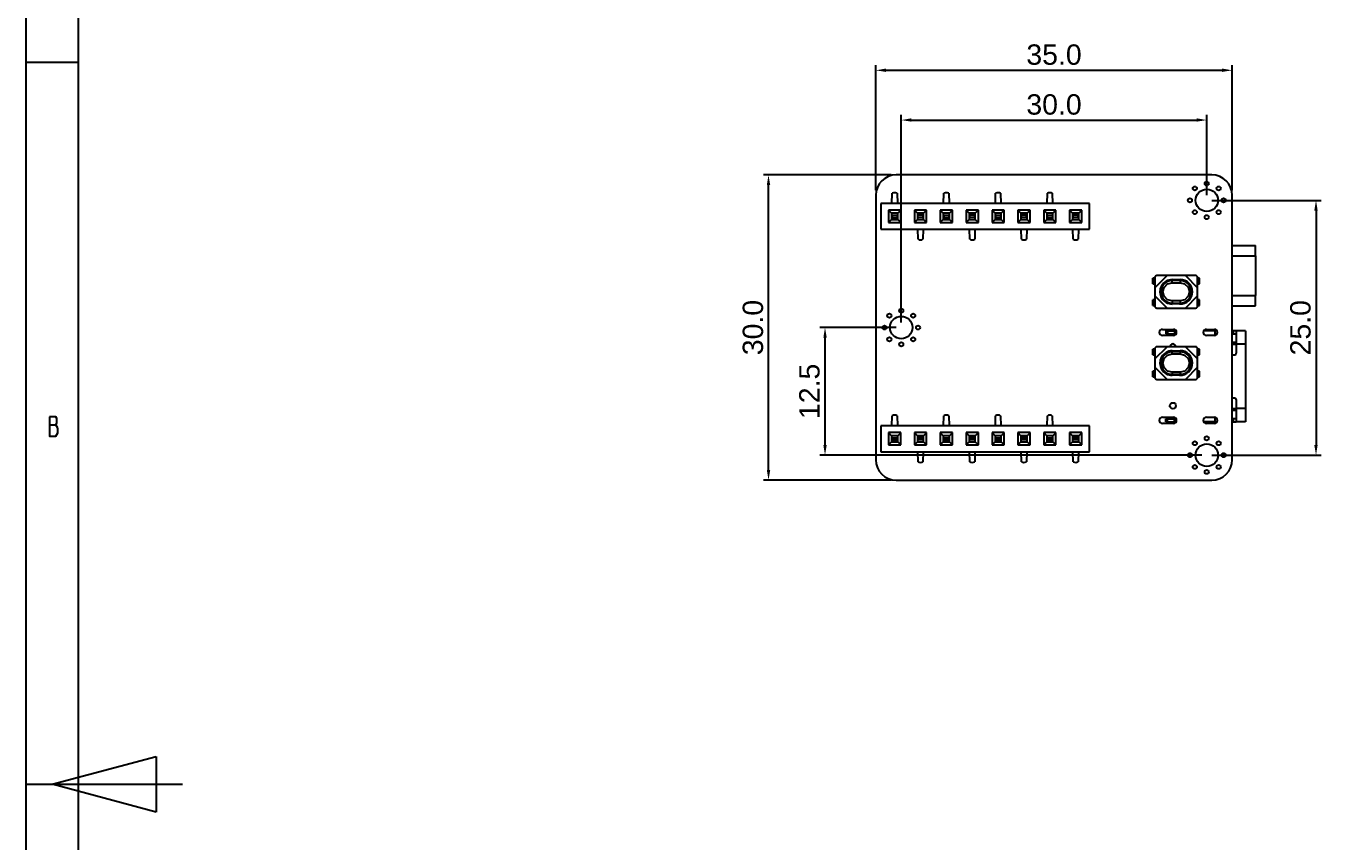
# Model space of a CAD drawing. Header units: millimetres. Extents: x -41 to 379, y -37 to 257.
# Drawn here: x -41.1 to 86, y 104.2 to 184.4 of the extents above; entities that cross this region are included whole.
import ezdxf
from ezdxf.lldxf.tags import DXFTag

# ---------------------------------------------------------------- set-up
doc = ezdxf.new("R2010")
doc.units = ezdxf.units.MM
doc.layers.add('1', color=7, linetype='Continuous')
doc.layers.add('EFEXPLORER-ENCLOSURE-DXF_FORMAT', color=7, linetype='Continuous')
doc.styles.get("Standard").update_dxf_attribs({"font": 'arial.ttf'})
tags = doc.linetypes.add('DASHED', pattern=[25.72, 12.86, -12.86]).pattern_tags.tags
tags[6:7] = [DXFTag(74, 4), DXFTag(75, 0), DXFTag(340, '0'), DXFTag(46, 0.0), DXFTag(50, 0.0), DXFTag(44, 0.0), DXFTag(45, 0.0)]
tags[4:5] = [DXFTag(74, 4), DXFTag(75, 0), DXFTag(340, '0'), DXFTag(46, 0.0), DXFTag(50, 0.0), DXFTag(44, 0.0), DXFTag(45, 0.0)]
doc.dimstyles.get("Standard").update_dxf_attribs({"dimtxt": 2, "dimasz": 1, "dimexe": 0.5, "dimexo": 0.5, "dimgap": 0.5, "dimtad": 1, "dimdec": 1, "dimzin": 0, "dimdsep": 46, "dimtxsty": 'Standard', "dimcen": 0.09, "dimclrd": 1, "dimclre": 3, "dimclrt": 6, "dimadec": 0, "dimazin": 0, "dimtfac": 1, "dimtdec": 1, "dimtofl": 0, "dimtmove": 0, "dimatfit": 3, "dimfxl": 1, "dimtolj": 1, "dimtzin": 0, "dimarcsym": 0})

# ---------------------------------------------------------------- blocks, each defined once
blk = doc.blocks.new('*D24')
at = {"color": 3, "lineweight": -2}
for p, q in [((42.32, 168.29), (42.32, 180.57)), ((77.32, 168.29), (77.32, 180.57))]:
    blk.add_line(p, q, dxfattribs=at)
at = {"color": 1, "lineweight": -2}
blk.add_line((43.32, 180.07), (76.32, 180.07), dxfattribs=at)
at = {"color": 1, "lineweight": 18}
for points in [[(43.32, 180.24), (43.32, 179.91), (42.32, 180.07)], [(76.32, 180.24), (76.32, 179.91), (77.32, 180.07)]]:
    blk.add_solid(points, dxfattribs=at)
at = {"layer": 'Defpoints', "color": 0, "lineweight": 18}
for p in [(77.32, 180.07), (42.32, 167.79), (77.32, 167.79)]:
    blk.add_point(p, dxfattribs=at)
at = {"color": 6, "lineweight": 18, "insert": (59.82, 181.6), "char_height": 2, "attachment_point": 5}
blk.add_mtext('\\A1;35.0', dxfattribs=at)
blk = doc.blocks.new('*D25')
at = {"color": 3, "lineweight": -2}
for p, q in [((43.82, 169.79), (31.28, 169.79)), ((43.82, 139.79), (31.28, 139.79))]:
    blk.add_line(p, q, dxfattribs=at)
at = {"color": 1, "lineweight": -2}
blk.add_line((31.78, 140.79), (31.78, 168.79), dxfattribs=at)
at = {"color": 1, "lineweight": 18}
for points in [[(31.62, 168.79), (31.95, 168.79), (31.78, 169.79)], [(31.62, 140.79), (31.95, 140.79), (31.78, 139.79)]]:
    blk.add_solid(points, dxfattribs=at)
at = {"layer": 'Defpoints', "color": 0, "lineweight": 18}
for p in [(31.78, 169.79), (44.32, 169.79), (44.32, 139.79)]:
    blk.add_point(p, dxfattribs=at)
at = {"color": 6, "lineweight": 18, "insert": (30.26, 154.79), "char_height": 2, "attachment_point": 5, "rotation": 90}
blk.add_mtext('\\A1;30.0', dxfattribs=at)
blk = doc.blocks.new('*D26')
at = {"color": 3, "lineweight": -2}
for p, q in [((75.32, 167.29), (86.05, 167.29)), ((75.32, 142.25), (86.05, 142.25))]:
    blk.add_line(p, q, dxfattribs=at)
at = {"color": 1, "lineweight": -2}
blk.add_line((85.55, 166.29), (85.55, 143.25), dxfattribs=at)
at = {"color": 1, "lineweight": 18}
for points in [[(85.38, 166.29), (85.71, 166.29), (85.55, 167.29)], [(85.38, 143.25), (85.71, 143.25), (85.55, 142.25)]]:
    blk.add_solid(points, dxfattribs=at)
at = {"layer": 'Defpoints', "color": 0, "lineweight": 18}
for p in [(74.82, 167.29), (74.82, 142.25), (85.55, 142.25)]:
    blk.add_point(p, dxfattribs=at)
at = {"color": 6, "lineweight": 18, "insert": (84.03, 154.77), "char_height": 2, "attachment_point": 5, "rotation": 90}
blk.add_mtext('\\A1;25.0', dxfattribs=at)
blk = doc.blocks.new('*D27')
at = {"color": 3, "lineweight": -2}
for p, q in [((44.32, 154.79), (36.83, 154.79)), ((74.32, 142.25), (36.83, 142.25))]:
    blk.add_line(p, q, dxfattribs=at)
at = {"color": 1, "lineweight": -2}
blk.add_line((37.33, 153.79), (37.33, 143.25), dxfattribs=at)
at = {"color": 1, "lineweight": 18}
for points in [[(37.17, 153.79), (37.5, 153.79), (37.33, 154.79)], [(37.17, 143.25), (37.5, 143.25), (37.33, 142.25)]]:
    blk.add_solid(points, dxfattribs=at)
at = {"layer": 'Defpoints', "color": 0, "lineweight": 18}
for p in [(44.82, 154.79), (37.33, 142.25), (74.82, 142.25)]:
    blk.add_point(p, dxfattribs=at)
at = {"color": 6, "lineweight": 18, "insert": (35.81, 148.52), "char_height": 2, "attachment_point": 5, "rotation": 90}
blk.add_mtext('\\A1;12.5', dxfattribs=at)
blk = doc.blocks.new('*D28')
at = {"color": 3, "lineweight": -2}
for p, q in [((44.82, 155.29), (44.82, 175.68)), ((74.82, 167.79), (74.82, 175.68))]:
    blk.add_line(p, q, dxfattribs=at)
at = {"color": 1, "lineweight": -2}
blk.add_line((45.82, 175.18), (73.82, 175.18), dxfattribs=at)
at = {"color": 1, "lineweight": 18}
for points in [[(45.82, 175.35), (45.82, 175.02), (44.82, 175.18)], [(73.82, 175.35), (73.82, 175.02), (74.82, 175.18)]]:
    blk.add_solid(points, dxfattribs=at)
at = {"layer": 'Defpoints', "color": 0, "lineweight": 18}
for p in [(74.82, 175.18), (74.82, 167.29), (44.82, 154.79)]:
    blk.add_point(p, dxfattribs=at)
at = {"color": 6, "lineweight": 18, "insert": (59.82, 176.7), "char_height": 2, "attachment_point": 5}
blk.add_mtext('\\A1;30.0', dxfattribs=at)

msp = doc.modelspace()

# ---------------------------------------------------------------- linework, layer by layer
at = {"layer": '1'}
for p, q in [((75.32, 169.79), (44.32, 169.79)), ((43.9, 166.99), (43.93, 167.98)), ((44.41, 167.98), (44.44, 166.99)), ((48.98, 166.99), (49.01, 167.98)), ((49.49, 167.98), (49.52, 166.99)), ((54.06, 166.99), (54.09, 167.98)), ((54.57, 167.98), (54.6, 166.99)), ((59.14, 166.99), (59.17, 167.98)), ((59.65, 167.98), (59.68, 166.99)), ((42.32, 167.79), (42.32, 141.79)), ((42.8, 166.99), (42.8, 164.45)), ((63.32, 166.99), (42.8, 166.99)), ((63.32, 164.45), (63.32, 166.99)), ((77.32, 141.79), (77.32, 167.79)), ((43.57, 166.32), (43.87, 166.02)), ((44.77, 166.32), (43.57, 166.32)), ((43.57, 166.32), (43.57, 165.12)), ((43.57, 165.12), (43.87, 165.42)), ((44.47, 166.02), (43.87, 166.02)), ((43.87, 166.02), (43.87, 165.42)), ((44.47, 166.02), (43.87, 166.02)), ((43.87, 166.02), (43.87, 165.42)), ((43.87, 165.82), (43.92, 165.82)), ((43.87, 165.62), (43.92, 165.62)), ((43.87, 165.42), (44.47, 165.42)), ((43.87, 165.42), (44.47, 165.42)), ((43.92, 165.82), (44.42, 165.82)), ((43.92, 165.82), (43.92, 165.62)), ((43.92, 165.62), (44.42, 165.62)), ((44.42, 165.82), (44.47, 165.82)), ((44.42, 165.82), (44.42, 165.62)), ((44.42, 165.62), (44.47, 165.62)), ((44.77, 166.32), (44.47, 166.02)), ((44.47, 165.42), (44.47, 166.02)), ((44.47, 165.42), (44.47, 166.02)), ((44.77, 165.12), (44.47, 165.42)), ((44.77, 165.12), (44.77, 166.32)), ((46.11, 166.32), (46.41, 166.02)), ((46.11, 166.32), (46.11, 165.12)), ((47.31, 166.32), (46.11, 166.32)), ((46.11, 165.12), (46.41, 165.42)), ((47.01, 166.02), (46.41, 166.02)), ((46.41, 166.02), (46.41, 165.42)), ((47.01, 166.02), (46.41, 166.02)), ((46.41, 166.02), (46.41, 165.42)), ((46.46, 165.82), (46.41, 165.82)), ((46.46, 165.62), (46.41, 165.62)), ((46.41, 165.42), (47.01, 165.42)), ((46.41, 165.42), (47.01, 165.42)), ((46.96, 165.82), (46.46, 165.82)), ((46.46, 165.62), (46.46, 165.82)), ((46.96, 165.62), (46.46, 165.62)), ((47.01, 165.82), (46.96, 165.82)), ((46.96, 165.62), (46.96, 165.82)), ((47.01, 165.62), (46.96, 165.62)), ((47.31, 166.32), (47.01, 166.02)), ((47.01, 165.42), (47.01, 166.02)), ((47.01, 165.42), (47.01, 166.02)), ((47.31, 165.12), (47.01, 165.42)), ((47.31, 165.12), (47.31, 166.32)), ((48.65, 166.32), (48.95, 166.02)), ((48.65, 166.32), (48.65, 165.12)), ((49.85, 166.32), (48.65, 166.32)), ((48.65, 165.12), (48.95, 165.42)), ((48.95, 166.02), (48.95, 165.42)), ((49.55, 166.02), (48.95, 166.02)), ((49.55, 166.02), (48.95, 166.02)), ((48.95, 166.02), (48.95, 165.42)), ((48.95, 165.82), (49, 165.82)), ((48.95, 165.62), (49, 165.62)), ((48.95, 165.42), (49.55, 165.42)), ((48.95, 165.42), (49.55, 165.42)), ((49, 165.82), (49.5, 165.82)), ((49, 165.82), (49, 165.62)), ((49, 165.62), (49.5, 165.62)), ((49.5, 165.82), (49.55, 165.82)), ((49.5, 165.82), (49.5, 165.62)), ((49.5, 165.62), (49.55, 165.62)), ((49.85, 166.32), (49.55, 166.02)), ((49.55, 165.42), (49.55, 166.02)), ((49.55, 165.42), (49.55, 166.02)), ((49.85, 165.12), (49.55, 165.42)), ((49.85, 165.12), (49.85, 166.32)), ((51.19, 166.32), (51.49, 166.02)), ((51.19, 166.32), (51.19, 165.12)), ((52.39, 166.32), (51.19, 166.32)), ((51.19, 165.12), (51.49, 165.42)), ((52.09, 166.02), (51.49, 166.02)), ((51.49, 166.02), (51.49, 165.42)), ((51.49, 166.02), (51.49, 165.42)), ((52.09, 166.02), (51.49, 166.02)), ((51.54, 165.82), (51.49, 165.82)), ((51.54, 165.62), (51.49, 165.62)), ((51.49, 165.42), (52.09, 165.42)), ((51.49, 165.42), (52.09, 165.42)), ((52.04, 165.82), (51.54, 165.82)), ((51.54, 165.62), (51.54, 165.82)), ((52.04, 165.62), (51.54, 165.62)), ((52.09, 165.82), (52.04, 165.82)), ((52.04, 165.62), (52.04, 165.82)), ((52.09, 165.62), (52.04, 165.62)), ((52.39, 166.32), (52.09, 166.02)), ((52.09, 165.42), (52.09, 166.02)), ((52.09, 165.42), (52.09, 166.02)), ((52.39, 165.12), (52.09, 165.42)), ((52.39, 165.12), (52.39, 166.32)), ((53.73, 166.32), (54.03, 166.02)), ((53.73, 166.32), (53.73, 165.12)), ((54.93, 166.32), (53.73, 166.32)), ((53.73, 165.12), (54.03, 165.42)), ((54.63, 166.02), (54.03, 166.02)), ((54.03, 166.02), (54.03, 165.42)), ((54.03, 166.02), (54.03, 165.42)), ((54.63, 166.02), (54.03, 166.02)), ((54.03, 165.82), (54.08, 165.82)), ((54.03, 165.62), (54.08, 165.62)), ((54.03, 165.42), (54.63, 165.42)), ((54.03, 165.42), (54.63, 165.42)), ((54.08, 165.82), (54.58, 165.82)), ((54.08, 165.82), (54.08, 165.62)), ((54.08, 165.62), (54.58, 165.62)), ((54.58, 165.82), (54.63, 165.82)), ((54.58, 165.82), (54.58, 165.62)), ((54.58, 165.62), (54.63, 165.62)), ((54.93, 166.32), (54.63, 166.02)), ((54.63, 165.42), (54.63, 166.02)), ((54.63, 165.42), (54.63, 166.02)), ((54.93, 165.12), (54.63, 165.42)), ((54.93, 165.12), (54.93, 166.32)), ((56.27, 166.32), (56.57, 166.02)), ((57.47, 166.32), (56.27, 166.32)), ((56.27, 166.32), (56.27, 165.12)), ((56.27, 165.12), (56.57, 165.42)), ((56.57, 166.02), (56.57, 165.42)), ((57.17, 166.02), (56.57, 166.02)), ((57.17, 166.02), (56.57, 166.02)), ((56.57, 166.02), (56.57, 165.42)), ((56.62, 165.82), (56.57, 165.82)), ((56.62, 165.62), (56.57, 165.62)), ((56.57, 165.42), (57.17, 165.42)), ((56.57, 165.42), (57.17, 165.42)), ((57.12, 165.82), (56.62, 165.82)), ((56.62, 165.62), (56.62, 165.82)), ((57.12, 165.62), (56.62, 165.62)), ((57.17, 165.82), (57.12, 165.82)), ((57.12, 165.62), (57.12, 165.82)), ((57.17, 165.62), (57.12, 165.62)), ((57.47, 166.32), (57.17, 166.02)), ((57.17, 165.42), (57.17, 166.02)), ((57.17, 165.42), (57.17, 166.02)), ((57.47, 165.12), (57.17, 165.42)), ((57.47, 165.12), (57.47, 166.32)), ((58.81, 166.32), (59.11, 166.02)), ((60.01, 166.32), (58.81, 166.32)), ((58.81, 166.32), (58.81, 165.12)), ((58.81, 165.12), (59.11, 165.42)), ((59.71, 166.02), (59.11, 166.02)), ((59.11, 166.02), (59.11, 165.42)), ((59.71, 166.02), (59.11, 166.02)), ((59.11, 166.02), (59.11, 165.42)), ((59.11, 165.82), (59.16, 165.82)), ((59.11, 165.62), (59.16, 165.62)), ((59.11, 165.42), (59.71, 165.42)), ((59.11, 165.42), (59.71, 165.42)), ((59.16, 165.82), (59.66, 165.82)), ((59.16, 165.82), (59.16, 165.62)), ((59.16, 165.62), (59.66, 165.62)), ((59.66, 165.82), (59.66, 165.62)), ((59.66, 165.82), (59.71, 165.82)), ((59.66, 165.62), (59.71, 165.62)), ((60.01, 166.32), (59.71, 166.02)), ((59.71, 165.42), (59.71, 166.02)), ((59.71, 165.42), (59.71, 166.02)), ((60.01, 165.12), (59.71, 165.42)), ((60.01, 165.12), (60.01, 166.32)), ((61.35, 166.32), (61.65, 166.02)), ((61.35, 166.32), (61.35, 165.12)), ((62.55, 166.32), (61.35, 166.32)), ((61.35, 165.12), (61.65, 165.42)), ((61.65, 166.02), (61.65, 165.42)), ((62.25, 166.02), (61.65, 166.02)), ((61.65, 166.02), (61.65, 165.42)), ((62.25, 166.02), (61.65, 166.02)), ((61.7, 165.82), (61.65, 165.82)), ((61.7, 165.62), (61.65, 165.62)), ((61.65, 165.42), (62.25, 165.42)), ((61.65, 165.42), (62.25, 165.42)), ((62.2, 165.82), (61.7, 165.82)), ((61.7, 165.62), (61.7, 165.82)), ((62.2, 165.62), (61.7, 165.62)), ((62.25, 165.82), (62.2, 165.82)), ((62.2, 165.62), (62.2, 165.82)), ((62.25, 165.62), (62.2, 165.62)), ((62.55, 166.32), (62.25, 166.02)), ((62.25, 165.42), (62.25, 166.02)), ((62.25, 165.42), (62.25, 166.02)), ((62.55, 165.12), (62.25, 165.42)), ((62.55, 165.12), (62.55, 166.32)), ((42.8, 164.45), (63.32, 164.45)), ((43.57, 165.12), (44.77, 165.12)), ((46.11, 165.12), (47.31, 165.12)), ((46.47, 163.46), (46.44, 164.45)), ((46.98, 164.45), (46.95, 163.46)), ((48.65, 165.12), (49.85, 165.12)), ((51.19, 165.12), (52.39, 165.12)), ((51.55, 163.46), (51.52, 164.45)), ((52.06, 164.45), (52.03, 163.46)), ((53.73, 165.12), (54.93, 165.12)), ((56.27, 165.12), (57.47, 165.12)), ((56.63, 163.46), (56.6, 164.45)), ((57.14, 164.45), (57.11, 163.46)), ((58.81, 165.12), (60.01, 165.12)), ((61.35, 165.12), (62.55, 165.12)), ((61.71, 163.46), (61.68, 164.45)), ((62.22, 164.45), (62.19, 163.46)), ((77.32, 162.84), (79.62, 162.84)), ((79.62, 161.84), (79.62, 162.84)), ((77.32, 161.84), (79.62, 161.84)), ((79.62, 161.84), (79.62, 157.94)), ((69.62, 159.65), (69.52, 159.65)), ((69.52, 159.1), (69.52, 159.65)), ((69.52, 159.1), (69.62, 159.1)), ((69.72, 159.65), (69.62, 159.65)), ((69.62, 159.1), (69.62, 159.65)), ((69.62, 159.1), (69.72, 159.1)), ((69.72, 158.7), (70.92, 159.9)), ((69.72, 159.7), (69.72, 158.7)), ((70.92, 159.9), (69.92, 159.9)), ((72.72, 159.9), (70.92, 159.9)), ((71.42, 159.5), (72.21, 159.51)), ((72.2, 159.4), (71.42, 159.4)), ((71.42, 159.2), (72.2, 159.2)), ((73.72, 159.9), (72.72, 159.9)), ((72.72, 159.9), (73.92, 158.7)), ((73.92, 158.7), (73.92, 159.7)), ((74.02, 159.65), (73.92, 159.65)), ((73.92, 159.1), (74.02, 159.1)), ((74.02, 159.1), (74.02, 159.65)), ((74.12, 159.65), (74.02, 159.65)), ((74.02, 159.1), (74.12, 159.1)), ((74.12, 159.1), (74.12, 159.65)), ((69.72, 158.7), (69.72, 157.9)), ((69.72, 157.9), (69.72, 156.9)), ((70.92, 156.7), (69.72, 157.9)), ((73.92, 157.9), (72.72, 156.7)), ((73.92, 157.9), (73.92, 158.7)), ((73.92, 156.9), (73.92, 157.9)), ((77.32, 157.94), (79.62, 157.94)), ((79.62, 156.94), (79.62, 157.94)), ((69.62, 157.5), (69.52, 157.5)), ((69.52, 156.95), (69.52, 157.5)), ((69.52, 156.95), (69.62, 156.95)), ((69.72, 157.5), (69.62, 157.5)), ((69.62, 156.95), (69.62, 157.5)), ((69.62, 156.95), (69.72, 156.95)), ((69.92, 156.7), (70.92, 156.7)), ((70.92, 156.7), (72.72, 156.7)), ((72.22, 157.4), (71.42, 157.4)), ((71.42, 157.2), (72.22, 157.2)), ((72.16, 157.11), (71.43, 157.1)), ((72.72, 156.7), (73.72, 156.7)), ((74.02, 157.5), (73.92, 157.5)), ((73.92, 156.95), (74.02, 156.95)), ((74.12, 157.5), (74.02, 157.5)), ((74.02, 156.95), (74.02, 157.5)), ((74.02, 156.95), (74.12, 156.95)), ((74.12, 156.95), (74.12, 157.5)), ((77.32, 156.94), (79.62, 156.94)), ((70.46, 154.61), (71.56, 154.61)), ((71.56, 154.01), (70.46, 154.01)), ((70.81, 154.46), (70.81, 154.16)), ((70.96, 154.46), (71.66, 154.46)), ((70.96, 154.46), (70.96, 154.16)), ((70.96, 154.16), (71.66, 154.16)), ((71.01, 154.01), (71.01, 154.16)), ((71.66, 154.46), (71.66, 154.16)), ((71.81, 154.46), (71.81, 154.16)), ((71.81, 154.16), (71.82, 154.16)), ((75.62, 154.46), (74.52, 154.46)), ((74.78, 154.61), (75.58, 154.61)), ((75.58, 154.01), (74.78, 154.01)), ((77.42, 154.46), (77.42, 154.16)), ((78.62, 154.46), (77.72, 154.46)), ((69.62, 152.65), (69.52, 152.65)), ((69.52, 152.1), (69.52, 152.65)), ((69.72, 152.65), (69.62, 152.65)), ((69.62, 152.1), (69.62, 152.65)), ((69.72, 151.7), (70.92, 152.9)), ((69.72, 152.7), (69.72, 151.7)), ((70.92, 152.9), (69.92, 152.9)), ((72.72, 152.9), (70.92, 152.9)), ((71.21, 152.9), (71.21, 152.99)), ((73.72, 152.9), (72.72, 152.9)), ((72.72, 152.9), (73.92, 151.7)), ((73.92, 151.7), (73.92, 152.7)), ((74.02, 152.65), (73.92, 152.65)), ((74.02, 152.1), (74.02, 152.65)), ((74.12, 152.65), (74.02, 152.65)), ((74.12, 152.1), (74.12, 152.65)), ((77.32, 153.34), (77.63, 153.34)), ((77.62, 153.24), (77.32, 153.24)), ((77.62, 153.14), (77.32, 153.14)), ((77.72, 153.12), (77.64, 153.14)), ((77.72, 153.22), (77.66, 153.23)), ((77.68, 153.33), (77.72, 153.32)), ((77.72, 153.16), (77.72, 152.26)), ((78.62, 153.16), (77.72, 153.16)), ((78.62, 153.16), (78.62, 146.82)), ((69.52, 152.1), (69.62, 152.1)), ((69.62, 152.1), (69.72, 152.1)), ((69.72, 151.7), (69.72, 150.9)), ((71.42, 152.5), (72.21, 152.51)), ((72.2, 152.4), (71.42, 152.4)), ((71.42, 152.2), (72.2, 152.2)), ((73.92, 152.1), (74.02, 152.1)), ((73.92, 150.9), (73.92, 151.7)), ((74.02, 152.1), (74.12, 152.1)), ((77.32, 152.11), (77.57, 152.11)), ((69.62, 150.5), (69.52, 150.5)), ((69.52, 149.95), (69.52, 150.5)), ((69.72, 150.5), (69.62, 150.5)), ((69.62, 149.95), (69.62, 150.5)), ((69.72, 150.9), (69.72, 149.9)), ((70.92, 149.7), (69.72, 150.9)), ((72.22, 150.4), (71.42, 150.4)), ((71.42, 150.2), (72.22, 150.2)), ((72.16, 150.11), (71.43, 150.1)), ((73.92, 150.9), (72.72, 149.7)), ((73.92, 149.9), (73.92, 150.9)), ((74.02, 150.5), (73.92, 150.5)), ((74.02, 149.95), (74.02, 150.5)), ((74.12, 150.5), (74.02, 150.5)), ((74.12, 149.95), (74.12, 150.5)), ((69.52, 149.95), (69.62, 149.95)), ((69.62, 149.95), (69.72, 149.95)), ((69.92, 149.7), (70.92, 149.7)), ((70.92, 149.7), (72.72, 149.7)), ((72.72, 149.7), (73.72, 149.7)), ((73.92, 149.95), (74.02, 149.95)), ((74.02, 149.95), (74.12, 149.95)), ((77.32, 147.87), (77.57, 147.87)), ((77.72, 147.72), (77.72, 146.82)), ((71.21, 147), (71.21, 147.09)), ((77.32, 146.85), (77.62, 146.85)), ((77.32, 146.75), (77.62, 146.75)), ((77.63, 146.65), (77.32, 146.65)), ((77.64, 146.85), (77.72, 146.87)), ((77.66, 146.75), (77.72, 146.77)), ((77.72, 146.66), (77.68, 146.65)), ((78.62, 146.82), (77.72, 146.82)), ((42.8, 145.13), (42.8, 142.59)), ((63.32, 145.13), (42.8, 145.13)), ((43.9, 145.13), (43.93, 146.12)), ((44.41, 146.12), (44.44, 145.13)), ((48.98, 145.13), (49.01, 146.12)), ((49.49, 146.12), (49.52, 145.13)), ((54.06, 145.13), (54.09, 146.12)), ((54.57, 146.12), (54.6, 145.13)), ((59.14, 145.13), (59.17, 146.12)), ((59.65, 146.12), (59.68, 145.13)), ((63.32, 142.59), (63.32, 145.13)), ((70.46, 145.97), (71.56, 145.97)), ((71.56, 145.37), (70.46, 145.37)), ((70.81, 145.52), (70.81, 145.82)), ((70.96, 145.82), (71.66, 145.82)), ((70.96, 145.52), (70.96, 145.82)), ((70.96, 145.52), (71.66, 145.52)), ((71.01, 145.82), (71.01, 145.97)), ((71.66, 145.52), (71.66, 145.82)), ((71.81, 145.82), (71.82, 145.82)), ((71.81, 145.52), (71.81, 145.82)), ((75.62, 145.52), (74.52, 145.52)), ((74.78, 145.97), (75.58, 145.97)), ((75.58, 145.37), (74.78, 145.37)), ((77.42, 145.82), (77.42, 145.52)), ((78.62, 145.52), (77.72, 145.52)), ((43.57, 144.46), (43.87, 144.16)), ((44.77, 144.46), (43.57, 144.46)), ((43.57, 144.46), (43.57, 143.26)), ((44.47, 144.16), (43.87, 144.16)), ((43.87, 144.16), (43.87, 143.56)), ((44.47, 144.16), (43.87, 144.16)), ((43.87, 144.16), (43.87, 143.56)), ((43.87, 143.96), (43.92, 143.96)), ((43.87, 143.76), (43.92, 143.76)), ((43.92, 143.96), (44.42, 143.96)), ((43.92, 143.96), (43.92, 143.76)), ((43.92, 143.76), (44.42, 143.76)), ((44.42, 143.96), (44.47, 143.96)), ((44.42, 143.96), (44.42, 143.76)), ((44.42, 143.76), (44.47, 143.76)), ((44.77, 144.46), (44.47, 144.16)), ((44.47, 143.56), (44.47, 144.16)), ((44.47, 143.56), (44.47, 144.16)), ((44.77, 143.26), (44.77, 144.46)), ((46.11, 144.46), (46.41, 144.16)), ((46.11, 144.46), (46.11, 143.26)), ((47.31, 144.46), (46.11, 144.46)), ((47.01, 144.16), (46.41, 144.16)), ((46.41, 144.16), (46.41, 143.56)), ((47.01, 144.16), (46.41, 144.16)), ((46.41, 144.16), (46.41, 143.56)), ((46.46, 143.96), (46.41, 143.96)), ((46.46, 143.76), (46.41, 143.76)), ((46.96, 143.96), (46.46, 143.96)), ((46.46, 143.76), (46.46, 143.96)), ((46.96, 143.76), (46.46, 143.76)), ((47.01, 143.96), (46.96, 143.96)), ((46.96, 143.76), (46.96, 143.96)), ((47.01, 143.76), (46.96, 143.76)), ((47.31, 144.46), (47.01, 144.16)), ((47.01, 143.56), (47.01, 144.16)), ((47.01, 143.56), (47.01, 144.16)), ((47.31, 143.26), (47.31, 144.46)), ((48.65, 144.46), (48.95, 144.16)), ((48.65, 144.46), (48.65, 143.26)), ((49.85, 144.46), (48.65, 144.46)), ((48.95, 144.16), (48.95, 143.56)), ((49.55, 144.16), (48.95, 144.16)), ((48.95, 144.16), (48.95, 143.56)), ((49.55, 144.16), (48.95, 144.16)), ((48.95, 143.96), (49, 143.96)), ((48.95, 143.76), (49, 143.76)), ((49, 143.96), (49.5, 143.96)), ((49, 143.96), (49, 143.76)), ((49, 143.76), (49.5, 143.76)), ((49.5, 143.96), (49.55, 143.96)), ((49.5, 143.96), (49.5, 143.76)), ((49.5, 143.76), (49.55, 143.76)), ((49.85, 144.46), (49.55, 144.16)), ((49.55, 143.56), (49.55, 144.16)), ((49.55, 143.56), (49.55, 144.16)), ((49.85, 143.26), (49.85, 144.46)), ((51.19, 144.46), (51.49, 144.16)), ((51.19, 144.46), (51.19, 143.26)), ((52.39, 144.46), (51.19, 144.46)), ((52.09, 144.16), (51.49, 144.16)), ((51.49, 144.16), (51.49, 143.56)), ((52.09, 144.16), (51.49, 144.16)), ((51.49, 144.16), (51.49, 143.56)), ((51.54, 143.96), (51.49, 143.96)), ((51.54, 143.76), (51.49, 143.76)), ((52.04, 143.96), (51.54, 143.96)), ((51.54, 143.76), (51.54, 143.96)), ((52.04, 143.76), (51.54, 143.76)), ((52.09, 143.96), (52.04, 143.96)), ((52.04, 143.76), (52.04, 143.96)), ((52.09, 143.76), (52.04, 143.76)), ((52.39, 144.46), (52.09, 144.16)), ((52.09, 143.56), (52.09, 144.16)), ((52.09, 143.56), (52.09, 144.16)), ((52.39, 143.26), (52.39, 144.46)), ((53.73, 144.46), (54.03, 144.16)), ((53.73, 144.46), (53.73, 143.26)), ((54.93, 144.46), (53.73, 144.46)), ((54.63, 144.16), (54.03, 144.16)), ((54.03, 144.16), (54.03, 143.56)), ((54.03, 144.16), (54.03, 143.56)), ((54.63, 144.16), (54.03, 144.16)), ((54.03, 143.96), (54.08, 143.96)), ((54.03, 143.76), (54.08, 143.76)), ((54.08, 143.96), (54.58, 143.96)), ((54.08, 143.96), (54.08, 143.76)), ((54.08, 143.76), (54.58, 143.76)), ((54.58, 143.96), (54.63, 143.96)), ((54.58, 143.96), (54.58, 143.76)), ((54.58, 143.76), (54.63, 143.76)), ((54.93, 144.46), (54.63, 144.16)), ((54.63, 143.56), (54.63, 144.16)), ((54.63, 143.56), (54.63, 144.16)), ((54.93, 143.26), (54.93, 144.46)), ((56.27, 144.46), (56.57, 144.16)), ((57.47, 144.46), (56.27, 144.46)), ((56.27, 144.46), (56.27, 143.26)), ((56.57, 144.16), (56.57, 143.56)), ((57.17, 144.16), (56.57, 144.16)), ((57.17, 144.16), (56.57, 144.16)), ((56.57, 144.16), (56.57, 143.56)), ((56.62, 143.96), (56.57, 143.96)), ((56.62, 143.76), (56.57, 143.76)), ((57.12, 143.96), (56.62, 143.96)), ((56.62, 143.76), (56.62, 143.96)), ((57.12, 143.76), (56.62, 143.76)), ((57.17, 143.96), (57.12, 143.96)), ((57.12, 143.76), (57.12, 143.96)), ((57.17, 143.76), (57.12, 143.76)), ((57.47, 144.46), (57.17, 144.16)), ((57.17, 143.56), (57.17, 144.16)), ((57.17, 143.56), (57.17, 144.16)), ((57.47, 143.26), (57.47, 144.46)), ((58.81, 144.46), (59.11, 144.16)), ((60.01, 144.46), (58.81, 144.46)), ((58.81, 144.46), (58.81, 143.26)), ((59.71, 144.16), (59.11, 144.16)), ((59.11, 144.16), (59.11, 143.56)), ((59.71, 144.16), (59.11, 144.16)), ((59.11, 144.16), (59.11, 143.56)), ((59.11, 143.96), (59.16, 143.96)), ((59.11, 143.76), (59.16, 143.76)), ((59.16, 143.96), (59.66, 143.96)), ((59.16, 143.96), (59.16, 143.76)), ((59.16, 143.76), (59.66, 143.76)), ((59.66, 143.96), (59.66, 143.76)), ((59.66, 143.96), (59.71, 143.96)), ((59.66, 143.76), (59.71, 143.76)), ((60.01, 144.46), (59.71, 144.16)), ((59.71, 143.56), (59.71, 144.16)), ((59.71, 143.56), (59.71, 144.16)), ((60.01, 143.26), (60.01, 144.46)), ((61.35, 144.46), (61.65, 144.16)), ((61.35, 144.46), (61.35, 143.26)), ((62.55, 144.46), (61.35, 144.46)), ((61.65, 144.16), (61.65, 143.56)), ((62.25, 144.16), (61.65, 144.16)), ((62.25, 144.16), (61.65, 144.16)), ((61.65, 144.16), (61.65, 143.56)), ((61.7, 143.96), (61.65, 143.96)), ((61.7, 143.76), (61.65, 143.76)), ((62.2, 143.96), (61.7, 143.96)), ((61.7, 143.76), (61.7, 143.96)), ((62.2, 143.76), (61.7, 143.76)), ((62.25, 143.96), (62.2, 143.96)), ((62.2, 143.76), (62.2, 143.96)), ((62.25, 143.76), (62.2, 143.76)), ((62.55, 144.46), (62.25, 144.16)), ((62.25, 143.56), (62.25, 144.16)), ((62.25, 143.56), (62.25, 144.16)), ((62.55, 143.26), (62.55, 144.46)), ((42.8, 142.59), (63.32, 142.59)), ((43.57, 143.26), (43.87, 143.56)), ((43.57, 143.26), (44.77, 143.26)), ((43.87, 143.56), (44.47, 143.56)), ((43.87, 143.56), (44.47, 143.56)), ((44.77, 143.26), (44.47, 143.56)), ((46.11, 143.26), (46.41, 143.56)), ((46.11, 143.26), (47.31, 143.26)), ((46.41, 143.56), (47.01, 143.56)), ((46.41, 143.56), (47.01, 143.56)), ((46.47, 141.6), (46.44, 142.59)), ((46.98, 142.59), (46.95, 141.6)), ((47.31, 143.26), (47.01, 143.56)), ((48.65, 143.26), (48.95, 143.56)), ((48.65, 143.26), (49.85, 143.26)), ((48.95, 143.56), (49.55, 143.56)), ((48.95, 143.56), (49.55, 143.56)), ((49.85, 143.26), (49.55, 143.56)), ((51.19, 143.26), (51.49, 143.56)), ((51.19, 143.26), (52.39, 143.26)), ((51.49, 143.56), (52.09, 143.56)), ((51.49, 143.56), (52.09, 143.56)), ((51.55, 141.6), (51.52, 142.59)), ((52.06, 142.59), (52.03, 141.6)), ((52.39, 143.26), (52.09, 143.56)), ((53.73, 143.26), (54.03, 143.56)), ((53.73, 143.26), (54.93, 143.26)), ((54.03, 143.56), (54.63, 143.56)), ((54.03, 143.56), (54.63, 143.56)), ((54.93, 143.26), (54.63, 143.56)), ((56.27, 143.26), (56.57, 143.56)), ((56.27, 143.26), (57.47, 143.26)), ((56.57, 143.56), (57.17, 143.56)), ((56.57, 143.56), (57.17, 143.56)), ((56.63, 141.6), (56.6, 142.59)), ((57.14, 142.59), (57.11, 141.6)), ((57.47, 143.26), (57.17, 143.56)), ((58.81, 143.26), (59.11, 143.56)), ((58.81, 143.26), (60.01, 143.26)), ((59.11, 143.56), (59.71, 143.56)), ((59.11, 143.56), (59.71, 143.56)), ((60.01, 143.26), (59.71, 143.56)), ((61.35, 143.26), (61.65, 143.56)), ((61.35, 143.26), (62.55, 143.26)), ((61.65, 143.56), (62.25, 143.56)), ((61.65, 143.56), (62.25, 143.56)), ((61.71, 141.6), (61.68, 142.59)), ((62.22, 142.59), (62.19, 141.6)), ((62.55, 143.26), (62.25, 143.56)), ((44.32, 139.79), (75.32, 139.79))]:
    msp.add_line(p, q, dxfattribs=at)
for points in [[(70.52, 158.3), (70.63, 158.74), (70.98, 159.08), (71.42, 159.2)], [(71.42, 159.2), (71.42, 159.34), (71.42, 159.4)], [(72.2, 159.4), (72.2, 159.4), (72.2, 159.39), (72.2, 159.39), (72.2, 159.39), (72.2, 159.39), (72.2, 159.38), (72.2, 159.37), (72.2, 159.36), (72.2, 159.35), (72.2, 159.34), (72.2, 159.32), (72.2, 159.31), (72.2, 159.3), (72.2, 159.29), (72.2, 159.28), (72.2, 159.27), (72.2, 159.26), (72.2, 159.24), (72.2, 159.23), (72.2, 159.22), (72.2, 159.21), (72.2, 159.21), (72.2, 159.2), (72.2, 159.2)], [(72.2, 159.2), (72.65, 159.09), (73, 158.75), (73.12, 158.31), (73.01, 157.86), (72.66, 157.51), (72.22, 157.4)], [(70.52, 158.3), (70.38, 158.3), (70.32, 158.3)], [(71.42, 157.4), (70.98, 157.51), (70.63, 157.86), (70.52, 158.3)], [(71.42, 157.4), (71.42, 157.26), (71.42, 157.2)], [(72.22, 157.4), (72.22, 157.26), (72.22, 157.2)], [(70.81, 154.46), (70.86, 154.46), (70.96, 154.46)], [(70.81, 154.16), (70.86, 154.16), (70.96, 154.16)], [(71.66, 154.46), (71.77, 154.46), (71.81, 154.46)], [(71.66, 154.16), (71.77, 154.16), (71.81, 154.16)], [(71.81, 154.46), (71.81, 154.46), (71.82, 154.46)], [(75.84, 154.46), (75.69, 154.46), (75.62, 154.46)], [(75.62, 154.46), (75.62, 154.35), (75.62, 154.02)], [(75.62, 154.16), (75.69, 154.16), (75.84, 154.16)], [(77.32, 154.46), (77.39, 154.46), (77.42, 154.46)], [(77.42, 154.16), (77.39, 154.16), (77.32, 154.16)], [(77.72, 154.46), (77.57, 154.46), (77.42, 154.46)], [(77.42, 154.16), (77.57, 154.16), (77.72, 154.16)], [(77.72, 154.46), (77.72, 154.29), (77.72, 153.81), (77.72, 153.16)], [(78.62, 154.46), (78.62, 154.29), (78.62, 153.81), (78.62, 153.16)], [(77.62, 153.14), (77.62, 153.21), (77.62, 153.24)], [(77.64, 153.14), (77.66, 153.2), (77.66, 153.23)], [(70.52, 151.3), (70.63, 151.74), (70.98, 152.08), (71.42, 152.2)], [(71.42, 152.2), (71.42, 152.34), (71.42, 152.4)], [(72.2, 152.4), (72.2, 152.4), (72.2, 152.39), (72.2, 152.39), (72.2, 152.39), (72.2, 152.39), (72.2, 152.38), (72.2, 152.37), (72.2, 152.36), (72.2, 152.35), (72.2, 152.34), (72.2, 152.32), (72.2, 152.31), (72.2, 152.3), (72.2, 152.29), (72.2, 152.28), (72.2, 152.27), (72.2, 152.26), (72.2, 152.24), (72.2, 152.23), (72.2, 152.22), (72.2, 152.21), (72.2, 152.21), (72.2, 152.2), (72.2, 152.2)], [(72.2, 152.2), (72.65, 152.09), (73, 151.75), (73.12, 151.31), (73.01, 150.86), (72.66, 150.51), (72.22, 150.4)], [(70.52, 151.3), (70.38, 151.3), (70.32, 151.3)], [(71.42, 150.4), (70.98, 150.51), (70.63, 150.86), (70.52, 151.3)], [(71.42, 150.4), (71.42, 150.26), (71.42, 150.2)], [(72.22, 150.4), (72.22, 150.26), (72.22, 150.2)], [(71.19, 147.09), (71.21, 147.09), (71.21, 147.09)], [(77.62, 146.85), (77.62, 146.78), (77.62, 146.75)], [(77.64, 146.85), (77.66, 146.78), (77.66, 146.75)], [(77.72, 146.82), (77.72, 146.17), (77.72, 145.7), (77.72, 145.52)], [(78.62, 146.82), (78.62, 146.17), (78.62, 145.7), (78.62, 145.52)], [(70.81, 145.82), (70.86, 145.82), (70.96, 145.82)], [(70.81, 145.52), (70.86, 145.52), (70.96, 145.52)], [(71.66, 145.82), (71.77, 145.82), (71.81, 145.82)], [(71.66, 145.52), (71.77, 145.52), (71.81, 145.52)], [(71.81, 145.52), (71.81, 145.52), (71.82, 145.52)], [(75.62, 145.97), (75.62, 145.64), (75.62, 145.52)], [(75.84, 145.82), (75.69, 145.82), (75.62, 145.82)], [(75.62, 145.52), (75.69, 145.52), (75.84, 145.52)], [(77.32, 145.82), (77.39, 145.82), (77.42, 145.82)], [(77.42, 145.52), (77.39, 145.52), (77.32, 145.52)], [(77.72, 145.82), (77.57, 145.82), (77.42, 145.82)], [(77.42, 145.52), (77.57, 145.52), (77.72, 145.52)]]:
    msp.add_lwpolyline(points, dxfattribs=at)
for centre, radius in [((73.65, 168.46), 0.2), ((74.82, 167.29), 1.1), ((74.82, 168.94), 0.2), ((75.99, 168.46), 0.2), ((73.17, 167.29), 0.2), ((76.47, 167.29), 0.2), ((73.65, 166.13), 0.2), ((74.82, 165.64), 0.2), ((75.99, 166.13), 0.2), ((44.82, 156.44), 0.2), ((43.65, 155.96), 0.2), ((44.82, 154.79), 1.1), ((45.99, 155.96), 0.2), ((43.17, 154.79), 0.2), ((46.47, 154.79), 0.2), ((43.65, 153.63), 0.2), ((44.82, 153.14), 0.2), ((45.99, 153.63), 0.2), ((71.49, 147.1), 0.3), ((74.82, 143.9), 0.2), ((73.65, 143.42), 0.2), ((74.82, 142.25), 1.1), ((75.99, 143.42), 0.2), ((73.17, 142.25), 0.2), ((73.65, 141.09), 0.2), ((75.99, 141.09), 0.2), ((76.47, 142.25), 0.2), ((74.82, 140.6), 0.2)]:
    msp.add_circle(centre, radius, dxfattribs=at)
for centre, radius, start, end in [((44.32, 167.79), 2, 90, 180), ((75.32, 167.79), 2, 0, 90), ((44.17, 167.53), 0.51, 61.9275, 118.0725), ((49.25, 167.53), 0.51, 61.9275, 118.0725), ((54.33, 167.53), 0.51, 61.9275, 118.0725), ((59.41, 167.53), 0.51, 61.9275, 118.0725), ((46.71, 163.91), 0.51, 241.9275, 298.0725), ((51.79, 163.91), 0.51, 241.9275, 298.0725), ((56.87, 163.91), 0.51, 241.9275, 298.0725), ((61.95, 163.91), 0.51, 241.9275, 298.0725), ((69.92, 159.7), 0.2, 90, 180), ((71.42, 158.3), 1.2, 90, 270.6586), ((71.42, 158.3), 1.1, 89.9699, 180), ((72.22, 158.3), 1.1, 0, 91.1055), ((72.22, 158.31), 1.2, 0, 90.3883), ((73.72, 159.7), 0.2, 0, 90), ((71.42, 158.3), 1.1, 180, 270), ((72.22, 158.31), 1.2, 267.1007, 0), ((72.22, 158.3), 1.1, 270, 0), ((69.92, 156.9), 0.2, 180, 270), ((73.72, 156.9), 0.2, 270, 0), ((70.46, 154.31), 0.3, 90, 270), ((71.56, 154.31), 0.3, 270, 90), ((74.78, 154.31), 0.3, 90, 270), ((75.58, 154.31), 0.3, 270, 90), ((69.92, 152.7), 0.2, 90, 180), ((71.49, 152.88), 0.3, 3.9713, 176.0344), ((73.72, 152.7), 0.2, 0, 90), ((77.62, 153.04), 0.2, 77.5275, 90), ((77.62, 153.04), 0.1, 77.5275, 90), ((77.63, 153.14), 0.2, 77.5275, 90), ((71.42, 151.3), 1.2, 90, 270.6586), ((71.42, 151.3), 1.1, 89.9699, 180), ((72.22, 151.3), 1.1, 0, 91.1055), ((72.22, 151.31), 1.2, 0, 90.3883), ((77.57, 152.26), 0.15, 270, 0), ((71.42, 151.3), 1.1, 180, 270), ((72.22, 151.31), 1.2, 267.1007, 0), ((72.22, 151.3), 1.1, 270, 0), ((69.92, 149.9), 0.2, 180, 270), ((73.72, 149.9), 0.2, 270, 0), ((77.57, 147.72), 0.15, 0, 90), ((77.62, 146.95), 0.1, 270, 282.4725), ((77.62, 146.95), 0.2, 270, 282.4725), ((77.63, 146.85), 0.2, 270, 282.4725), ((44.17, 145.67), 0.51, 61.9275, 118.0725), ((49.25, 145.67), 0.51, 61.9275, 118.0725), ((54.33, 145.67), 0.51, 61.9275, 118.0725), ((59.41, 145.67), 0.51, 61.9275, 118.0725), ((70.46, 145.67), 0.3, 90, 270), ((71.56, 145.67), 0.3, 270, 90), ((74.78, 145.67), 0.3, 90, 270), ((75.58, 145.67), 0.3, 270, 90), ((44.32, 141.79), 2, 180, 270), ((46.71, 142.05), 0.51, 241.9275, 298.0725), ((51.79, 142.05), 0.51, 241.9275, 298.0725), ((56.87, 142.05), 0.51, 241.9275, 298.0725), ((61.95, 142.05), 0.51, 241.9275, 298.0725), ((75.32, 141.79), 2, 270, 0)]:
    msp.add_arc(centre, radius, start, end, dxfattribs=at)
at = {"layer": 'EFEXPLORER-ENCLOSURE-DXF_FORMAT', "color": 18, "linetype": 'DASHED'}
msp.add_line((-41.14, 256.91), (-41.14, -37.09), dxfattribs=at)
at = {"layer": 'EFEXPLORER-ENCLOSURE-DXF_FORMAT', "color": 7, "linetype": 'Continuous'}
for p, q in [((-36.02, 251.79), (-36.02, -31.97)), ((-36.02, 180.85), (-41.14, 180.85)), ((-38.82, 145.22), (-38.2, 145.22))]:
    msp.add_line(p, q, dxfattribs=at)
at = {"layer": 'EFEXPLORER-ENCLOSURE-DXF_FORMAT', "color": 18, "linetype": 'Continuous'}
for p, q in [((-38.58, 109.91), (-28.34, 112.65)), ((-28.34, 112.65), (-28.34, 107.16)), ((-41.14, 109.91), (-25.78, 109.91)), ((-28.34, 107.16), (-38.58, 109.91))]:
    msp.add_line(p, q, dxfattribs=at)
at = {"layer": 'EFEXPLORER-ENCLOSURE-DXF_FORMAT', "color": 7, "linetype": 'Continuous'}
for points in [[(-38.82, 146.01), (-38.82, 144.12), (-38.2, 144.12), (-38.11, 144.28), (-38.02, 144.43), (-38.02, 144.91)], [(-38.02, 144.91), (-38.2, 145.22), (-38.11, 145.38), (-38.11, 145.86), (-38.2, 146.01), (-38.82, 146.01)]]:
    msp.add_lwpolyline(points, dxfattribs=at)

# ---------------------------------------------------------------- dimensions: what is measured, and where the dimension line sits
at = {"lineweight": 18}
for base, p1, p2, picture, middle in [((77.32, 180.07), (42.32, 167.79), (77.32, 167.79), '*D24', (59.82, 181.6)), ((74.82, 175.18), (44.82, 154.79), (74.82, 167.29), '*D28', (59.82, 176.7))]:
    dim = msp.add_linear_dim(base=base, p1=p1, p2=p2, dimstyle='Standard', dxfattribs=at)
    dim.commit()
    dim.dimension.update_dxf_attribs({"geometry": picture, "text_midpoint": middle})
for base, p1, p2, picture, middle in [((31.78, 169.79), (44.32, 139.79), (44.32, 169.79), '*D25', (30.26, 154.79)), ((85.55, 142.25), (74.82, 167.29), (74.82, 142.25), '*D26', (84.03, 154.77)), ((37.33, 142.25), (44.82, 154.79), (74.82, 142.25), '*D27', (35.81, 148.52))]:
    dim = msp.add_linear_dim(base=base, p1=p1, p2=p2, angle=90, dimstyle='Standard', dxfattribs=at)
    dim.commit()
    dim.dimension.update_dxf_attribs({"geometry": picture, "text_midpoint": middle})

doc.saveas('drawing.dxf')
